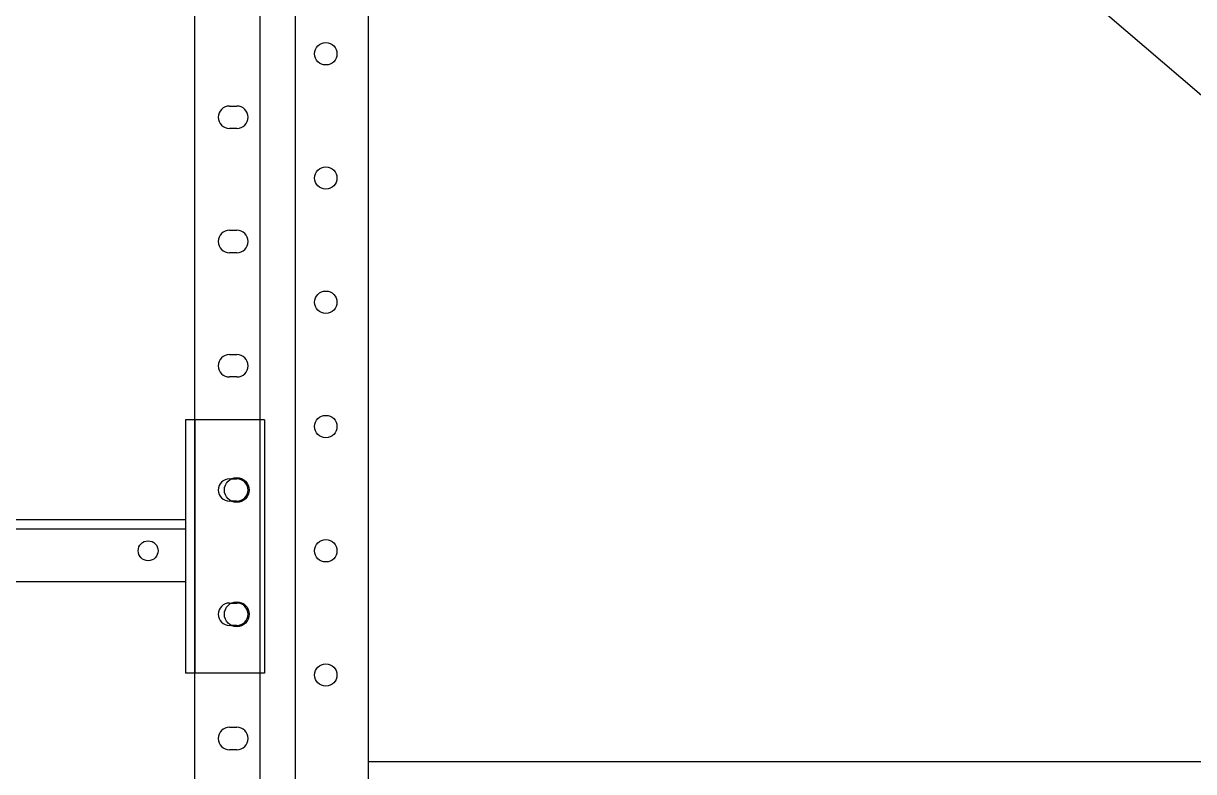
# Model space of a CAD drawing. Header units: millimetres. Extents: x 2529 to 4152, y 1088 to 2073.
# Drawn here: x 3210.7 to 3681.4, y 1283.8 to 1584.9 of the extents above; entities that cross this region are included whole.
import ezdxf

# ---------------------------------------------------------------- set-up
doc = ezdxf.new("R2010")
doc.units = ezdxf.units.MM
doc.linetypes.add('LIN0', pattern=[0])
doc.layers.add('MONTANTE', color=170, linetype='LIN0', lineweight=25)

# ---------------------------------------------------------------- blocks, each defined once
blk = doc.blocks.new('DI_UNIAO')
at = {"color": 7, "linetype": 'Continuous', "lineweight": 25}
for p, q in [((656.66, 52.68), (656.66, -49.32)), ((688.46, 52.68), (656.66, 52.68)), ((660.46, 52.68), (660.46, -49.32)), ((688.46, 52.68), (688.46, -49.32)), ((656.66, 12.5), (0, 12.5)), ((656.66, 8.7), (0, 8.7)), ((656.66, -12.5), (0, -12.5)), ((688.46, -49.32), (656.66, -49.32))]:
    blk.add_line(p, q, dxfattribs=at)
for centre, radius in [((677.33, 24.45), 5), ((641.66, 0), 4), ((677.33, -25.55), 5)]:
    blk.add_circle(centre, radius, dxfattribs=at)

msp = doc.modelspace()

# ---------------------------------------------------------------- linework, layer by layer
at = {"layer": 'MONTANTE'}
for p, q in [((3279.57, 2072.67), (3279.57, 1272.67)), ((3305.76, 2072.67), (3305.76, 1272.67)), ((3320.07, 2072.67), (3320.07, 1172.67)), ((3349.32, 2072.67), (3349.32, 1172.67)), ((3997.52, 1287.67), (3349.32, 1843.21)), ((3293.54, 1551.62), (3296.54, 1551.62)), ((3296.54, 1542.62), (3293.54, 1542.62)), ((3293.54, 1501.62), (3296.54, 1501.62)), ((3296.54, 1492.62), (3293.54, 1492.62)), ((3293.54, 1451.62), (3296.54, 1451.62)), ((3296.54, 1442.62), (3293.54, 1442.62)), ((3293.54, 1401.62), (3296.54, 1401.62)), ((3296.54, 1392.62), (3293.54, 1392.62)), ((3293.54, 1351.62), (3296.54, 1351.62)), ((3296.54, 1342.62), (3293.54, 1342.62)), ((3293.54, 1301.62), (3296.54, 1301.62)), ((3296.54, 1292.62), (3293.54, 1292.62)), ((4029.82, 1287.67), (3349.32, 1287.67))]:
    msp.add_line(p, q, dxfattribs=at)
for centre in [(3332.32, 1572.67), (3332.32, 1522.67), (3332.32, 1472.67), (3332.32, 1422.67), (3332.32, 1372.67), (3332.32, 1322.67)]:
    msp.add_circle(centre, 4.5, dxfattribs=at)
for centre, start, end in [((3293.54, 1547.12), 90, 270), ((3296.54, 1547.12), 270, 90), ((3293.54, 1497.12), 90, 270), ((3296.54, 1497.12), 270, 90), ((3293.54, 1447.12), 90, 270), ((3296.54, 1447.12), 270, 90), ((3293.54, 1397.12), 90, 270), ((3296.54, 1397.12), 270, 90), ((3293.54, 1347.12), 90, 270), ((3296.54, 1347.12), 270, 90), ((3293.54, 1297.12), 90, 270), ((3296.54, 1297.12), 270, 90)]:
    msp.add_arc(centre, 4.5, start, end, dxfattribs=at)

# ---------------------------------------------------------------- block references
msp.add_blockref('DI_UNIAO', (2619.21, 1372.67))

doc.saveas('drawing.dxf')
